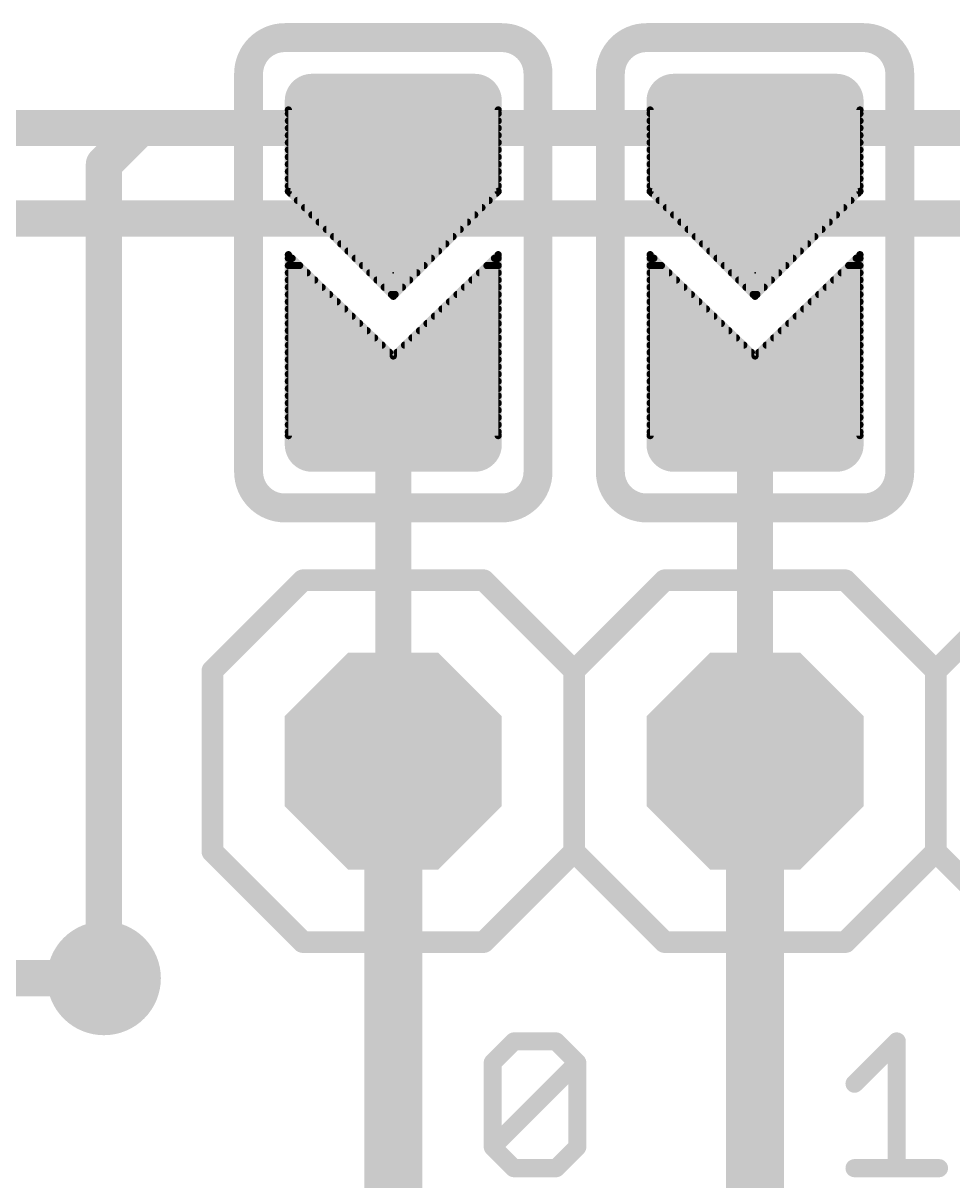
# Model space of a CAD drawing. Extents: x -18.7 to 68.6, y -5.3 to 63.6.
# Drawn here: x 47.19 to 53.71, y 3.78 to 11.91 of the extents above; entities that cross this region are included whole.
import ezdxf

# ---------------------------------------------------------------- set-up
doc = ezdxf.new("R2010")
doc.units = 0
for name, color, linetype in [('1', 12, 'CONTINUOUS'), ('16', 132, 'CONTINUOUS'), ('17', 110, 'CONTINUOUS'), ('18', 110, 'CONTINUOUS'), ('21', 40, 'CONTINUOUS'), ('22', 4, 'CONTINUOUS'), ('24', 53, 'CONTINUOUS'), ('51', 253, 'CONTINUOUS')]:
    doc.layers.add(name, color=color, linetype=linetype)

# ---------------------------------------------------------------- blocks, each defined once
blk = doc.blocks.new('RECT')
blk.add_solid([(-0.5, -0.5), (0.5, -0.5), (-0.5, 0.5), (0.5, 0.5)])
blk = doc.blocks.new('OCTAGONP')
at = {"const_width": 0.5}
blk.add_lwpolyline([(-0.25, -0.1036), (-0.25, 0.1036), (-0.1036, 0.25), (0.1036, 0.25), (0.25, 0.1036), (0.25, -0.1036), (0.1036, -0.25), (-0.1036, -0.25), (-0.25, -0.1036), (-0.25, 0.1036)], dxfattribs=at)
blk = doc.blocks.new('RECT121920X243840R50')
at = {"const_width": 0.1905}
blk.add_lwpolyline([(0.2858, -0.5715), (0.2858, 0.5715, 0.4142), (0.1905, 0.6668), (-0.1905, 0.6668, 0.4142), (-0.2858, 0.5715), (-0.2858, -0.5715, 0.4142), (-0.1905, -0.6668), (0.1905, -0.6668, 0.4142)], format="xyb", close=True, dxfattribs=at)
blk.add_solid([(-0.2159, -0.5969), (0.2159, -0.5969), (-0.2159, 0.5969), (0.2159, 0.5969)])
blk = doc.blocks.new('ROUNDV')
at = {"const_width": 0.5}
blk.add_lwpolyline([(0, -0.25, 1), (0, 0.25, 1), (0, -0.25)], format="xyb", dxfattribs=at)

msp = doc.modelspace()

# ---------------------------------------------------------------- linework, layer by layer
at = {"layer": '1'}
for points, const_width in [([(68.453, 10.541), (6.985, 10.541)], 0.254), ([(49.784, 6.731), (49.784, 3.556)], 0.4064), ([(52.324, 6.731), (52.324, 3.556)], 0.4064), ([(46.863, 5.207), (47.752, 5.207)], 0.254)]:
    msp.add_lwpolyline(points, dxfattribs=dict(at, const_width=const_width))
for points, const_width in [([(49.8856, 6.731, 1), (49.6824, 6.731)], 0.2032), ([(52.4256, 6.731, 1), (52.2224, 6.731)], 0.2032), ([(47.752, 5.1435, 1), (47.752, 5.2705)], 0.127)]:
    msp.add_lwpolyline(points, format="xyb", dxfattribs=dict(at, const_width=const_width))
at = {"layer": '16'}
for points, const_width in [([(68.453, 11.176), (6.858, 11.176)], 0.254), ([(48.006, 11.176), (47.752, 10.922)], 0.254), ([(49.784, 11.176), (48.006, 11.176)], 0.254), ([(49.0474, 11.303), (49.0474, 10.7315)], 0.0508), ([(50.5206, 11.303), (49.0474, 11.303)], 0.0508), ([(49.0474, 11.2776), (50.5206, 11.2776)], 0.0508), ([(52.324, 11.176), (49.784, 11.176)], 0.254), ([(50.5206, 10.7315), (50.5206, 11.303)], 0.0508), ([(51.5874, 11.303), (51.5874, 10.7315)], 0.0508), ([(53.0606, 11.303), (51.5874, 11.303)], 0.0508), ([(51.5874, 11.2776), (53.0606, 11.2776)], 0.0508), ([(54.864, 11.176), (52.324, 11.176)], 0.254), ([(53.0606, 10.7315), (53.0606, 11.303)], 0.0508), ([(49.0474, 11.2268), (50.5206, 11.2268)], 0.0508), ([(51.5874, 11.2268), (53.0606, 11.2268)], 0.0508), ([(49.0474, 11.176), (50.5206, 11.176)], 0.0508), ([(49.0474, 11.1252), (50.5206, 11.1252)], 0.0508), ([(51.5874, 11.176), (53.0606, 11.176)], 0.0508), ([(51.5874, 11.1252), (53.0606, 11.1252)], 0.0508), ([(49.0474, 11.0744), (50.5206, 11.0744)], 0.0508), ([(51.5874, 11.0744), (53.0606, 11.0744)], 0.0508), ([(47.752, 5.207), (47.752, 10.922)], 0.254), ([(49.0474, 11.0236), (50.5206, 11.0236)], 0.0508), ([(49.0474, 10.9728), (50.5206, 10.9728)], 0.0508), ([(51.5874, 11.0236), (53.0606, 11.0236)], 0.0508), ([(51.5874, 10.9728), (53.0606, 10.9728)], 0.0508), ([(49.0474, 10.922), (50.5206, 10.922)], 0.0508), ([(49.0474, 10.8712), (50.5206, 10.8712)], 0.0508), ([(51.5874, 10.922), (53.0606, 10.922)], 0.0508), ([(51.5874, 10.8712), (53.0606, 10.8712)], 0.0508), ([(49.0474, 10.8204), (50.5206, 10.8204)], 0.0508), ([(51.5874, 10.8204), (53.0606, 10.8204)], 0.0508), ([(49.0474, 10.7696), (50.5206, 10.7696)], 0.0508), ([(49.0474, 10.7315), (49.784, 9.9949)], 0.0508), ([(49.0601, 10.7188), (50.5079, 10.7188)], 0.0508), ([(49.784, 9.9949), (50.5206, 10.7315)], 0.0508), ([(51.5874, 10.7696), (53.0606, 10.7696)], 0.0508), ([(51.5874, 10.7315), (52.324, 9.9949)], 0.0508), ([(51.6001, 10.7188), (53.0479, 10.7188)], 0.0508), ([(52.324, 9.9949), (53.0606, 10.7315)], 0.0508), ([(49.1109, 10.668), (50.4571, 10.668)], 0.0508), ([(51.6509, 10.668), (52.9971, 10.668)], 0.0508), ([(49.1617, 10.6172), (50.4063, 10.6172)], 0.0508), ([(49.2125, 10.5664), (50.3555, 10.5664)], 0.0508), ([(51.7017, 10.6172), (52.9463, 10.6172)], 0.0508), ([(51.7525, 10.5664), (52.8955, 10.5664)], 0.0508), ([(49.2633, 10.5156), (50.3047, 10.5156)], 0.0508), ([(49.3141, 10.4648), (50.2539, 10.4648)], 0.0508), ([(51.8033, 10.5156), (52.8447, 10.5156)], 0.0508), ([(51.8541, 10.4648), (52.7939, 10.4648)], 0.0508), ([(49.3649, 10.414), (50.2031, 10.414)], 0.0508), ([(51.9049, 10.414), (52.7431, 10.414)], 0.0508), ([(49.4157, 10.3632), (50.1523, 10.3632)], 0.0508), ([(49.4665, 10.3124), (50.1015, 10.3124)], 0.0508), ([(51.9557, 10.3632), (52.6923, 10.3632)], 0.0508), ([(52.0065, 10.3124), (52.6415, 10.3124)], 0.0508), ([(49.0474, 10.287), (49.784, 9.5758)], 0.0508), ([(49.0474, 9.017), (49.0474, 10.287)], 0.0508), ([(49.0474, 10.2616), (49.0737, 10.2616)], 0.0508), ([(49.5173, 10.2616), (50.0507, 10.2616)], 0.0508), ([(49.784, 9.5758), (50.5206, 10.287)], 0.0508), ([(50.4943, 10.2616), (50.5206, 10.2616)], 0.0508), ([(50.5206, 10.287), (50.5206, 9.017)], 0.0508), ([(51.5874, 10.287), (52.324, 9.5758)], 0.0508), ([(51.5874, 9.017), (51.5874, 10.287)], 0.0508), ([(51.5874, 10.2616), (51.6137, 10.2616)], 0.0508), ([(52.0573, 10.2616), (52.5907, 10.2616)], 0.0508), ([(52.324, 9.5758), (53.0606, 10.287)], 0.0508), ([(53.0343, 10.2616), (53.0606, 10.2616)], 0.0508), ([(53.0606, 10.287), (53.0606, 9.017)], 0.0508), ([(49.0474, 10.2108), (49.1263, 10.2108)], 0.0508), ([(49.0474, 10.16), (49.1789, 10.16)], 0.0508), ([(49.5681, 10.2108), (49.9999, 10.2108)], 0.0508), ([(49.6189, 10.16), (49.9491, 10.16)], 0.0508), ([(50.3891, 10.16), (50.5206, 10.16)], 0.0508), ([(50.4417, 10.2108), (50.5206, 10.2108)], 0.0508), ([(51.5874, 10.2108), (51.6663, 10.2108)], 0.0508), ([(51.5874, 10.16), (51.7189, 10.16)], 0.0508), ([(52.1081, 10.2108), (52.5399, 10.2108)], 0.0508), ([(52.1589, 10.16), (52.4891, 10.16)], 0.0508), ([(52.9291, 10.16), (53.0606, 10.16)], 0.0508), ([(52.9817, 10.2108), (53.0606, 10.2108)], 0.0508), ([(49.0474, 10.1092), (49.2316, 10.1092)], 0.0508), ([(49.0474, 10.0584), (49.2842, 10.0584)], 0.0508), ([(49.6697, 10.1092), (49.8983, 10.1092)], 0.0508), ([(49.7205, 10.0584), (49.8475, 10.0584)], 0.0508), ([(50.2838, 10.0584), (50.5206, 10.0584)], 0.0508), ([(50.3364, 10.1092), (50.5206, 10.1092)], 0.0508), ([(51.5874, 10.1092), (51.7716, 10.1092)], 0.0508), ([(51.5874, 10.0584), (51.8242, 10.0584)], 0.0508), ([(52.2097, 10.1092), (52.4383, 10.1092)], 0.0508), ([(52.2605, 10.0584), (52.3875, 10.0584)], 0.0508), ([(52.8238, 10.0584), (53.0606, 10.0584)], 0.0508), ([(52.8765, 10.1092), (53.0606, 10.1092)], 0.0508), ([(49.0474, 10.0076), (49.3368, 10.0076)], 0.0508), ([(49.7713, 10.0076), (49.7967, 10.0076)], 0.0508), ([(50.2312, 10.0076), (50.5206, 10.0076)], 0.0508), ([(51.5874, 10.0076), (51.8768, 10.0076)], 0.0508), ([(52.3113, 10.0076), (52.3367, 10.0076)], 0.0508), ([(52.7712, 10.0076), (53.0606, 10.0076)], 0.0508), ([(49.0474, 9.9568), (49.3894, 9.9568)], 0.0508), ([(49.0474, 9.906), (49.442, 9.906)], 0.0508), ([(50.126, 9.906), (50.5206, 9.906)], 0.0508), ([(50.1786, 9.9568), (50.5206, 9.9568)], 0.0508), ([(51.5874, 9.9568), (51.9294, 9.9568)], 0.0508), ([(51.5874, 9.906), (51.982, 9.906)], 0.0508), ([(52.666, 9.906), (53.0606, 9.906)], 0.0508), ([(52.7186, 9.9568), (53.0606, 9.9568)], 0.0508), ([(49.0474, 9.8552), (49.4946, 9.8552)], 0.0508), ([(50.0734, 9.8552), (50.5206, 9.8552)], 0.0508), ([(51.5874, 9.8552), (52.0346, 9.8552)], 0.0508), ([(52.6134, 9.8552), (53.0606, 9.8552)], 0.0508), ([(49.0474, 9.8044), (49.5472, 9.8044)], 0.0508), ([(49.0474, 9.7536), (49.5999, 9.7536)], 0.0508), ([(49.9682, 9.7536), (50.5206, 9.7536)], 0.0508), ([(50.0208, 9.8044), (50.5206, 9.8044)], 0.0508), ([(51.5874, 9.8044), (52.0872, 9.8044)], 0.0508), ([(51.5874, 9.7536), (52.1399, 9.7536)], 0.0508), ([(52.5082, 9.7536), (53.0606, 9.7536)], 0.0508), ([(52.5608, 9.8044), (53.0606, 9.8044)], 0.0508), ([(49.0474, 9.7028), (49.6525, 9.7028)], 0.0508), ([(49.0474, 9.652), (49.7051, 9.652)], 0.0508), ([(49.8629, 9.652), (50.5206, 9.652)], 0.0508), ([(49.9155, 9.7028), (50.5206, 9.7028)], 0.0508), ([(51.5874, 9.7028), (52.1925, 9.7028)], 0.0508), ([(51.5874, 9.652), (52.2451, 9.652)], 0.0508), ([(52.4029, 9.652), (53.0606, 9.652)], 0.0508), ([(52.4555, 9.7028), (53.0606, 9.7028)], 0.0508), ([(49.0474, 9.6012), (49.7577, 9.6012)], 0.0508), ([(49.8103, 9.6012), (50.5206, 9.6012)], 0.0508), ([(51.5874, 9.6012), (52.2977, 9.6012)], 0.0508), ([(52.3503, 9.6012), (53.0606, 9.6012)], 0.0508), ([(49.0474, 9.5504), (50.5206, 9.5504)], 0.0508), ([(49.0474, 9.4996), (50.5206, 9.4996)], 0.0508), ([(51.5874, 9.5504), (53.0606, 9.5504)], 0.0508), ([(51.5874, 9.4996), (53.0606, 9.4996)], 0.0508), ([(49.0474, 9.4488), (50.5206, 9.4488)], 0.0508), ([(51.5874, 9.4488), (53.0606, 9.4488)], 0.0508), ([(49.0474, 9.398), (50.5206, 9.398)], 0.0508), ([(49.0474, 9.3472), (50.5206, 9.3472)], 0.0508), ([(51.5874, 9.398), (53.0606, 9.398)], 0.0508), ([(51.5874, 9.3472), (53.0606, 9.3472)], 0.0508), ([(49.0474, 9.2964), (50.5206, 9.2964)], 0.0508), ([(49.0474, 9.2456), (50.5206, 9.2456)], 0.0508), ([(49.784, 9.144), (49.784, 6.731)], 0.254), ([(51.5874, 9.2964), (53.0606, 9.2964)], 0.0508), ([(51.5874, 9.2456), (53.0606, 9.2456)], 0.0508), ([(52.324, 9.144), (52.324, 6.731)], 0.254), ([(49.0474, 9.1948), (50.5206, 9.1948)], 0.0508), ([(51.5874, 9.1948), (53.0606, 9.1948)], 0.0508), ([(49.0474, 9.144), (50.5206, 9.144)], 0.0508), ([(49.0474, 9.0932), (50.5206, 9.0932)], 0.0508), ([(51.5874, 9.144), (53.0606, 9.144)], 0.0508), ([(51.5874, 9.0932), (53.0606, 9.0932)], 0.0508), ([(49.0474, 9.0424), (50.5206, 9.0424)], 0.0508), ([(50.5206, 9.017), (49.0474, 9.017)], 0.0508), ([(51.5874, 9.0424), (53.0606, 9.0424)], 0.0508), ([(53.0606, 9.017), (51.5874, 9.017)], 0.0508)]:
    msp.add_lwpolyline(points, dxfattribs=dict(at, const_width=const_width))
for points, const_width in [([(48.006, 11.2395, 1), (48.006, 11.1125)], 0.127), ([(48.0509, 11.1311, 1), (47.9611, 11.2209)], 0.127), ([(49.0601, 11.303, 1), (49.0347, 11.303)], 0.0254), ([(49.0474, 11.3157, 1), (49.0474, 11.2903)], 0.0254), ([(49.0474, 11.2903, 1), (49.0474, 11.2649)], 0.0254), ([(49.784, 11.2395, 1), (49.784, 11.1125)], 0.127), ([(49.784, 11.1125, 1), (49.784, 11.2395)], 0.127), ([(50.5333, 11.303, 1), (50.5079, 11.303)], 0.0254), ([(50.5206, 11.2903, 1), (50.5206, 11.3157)], 0.0254), ([(50.5206, 11.2649, 1), (50.5206, 11.2903)], 0.0254), ([(51.6001, 11.303, 1), (51.5747, 11.303)], 0.0254), ([(51.5874, 11.3157, 1), (51.5874, 11.2903)], 0.0254), ([(51.5874, 11.2903, 1), (51.5874, 11.2649)], 0.0254), ([(52.324, 11.2395, 1), (52.324, 11.1125)], 0.127), ([(52.324, 11.1125, 1), (52.324, 11.2395)], 0.127), ([(53.0733, 11.303, 1), (53.0479, 11.303)], 0.0254), ([(53.0606, 11.2903, 1), (53.0606, 11.3157)], 0.0254), ([(53.0606, 11.2649, 1), (53.0606, 11.2903)], 0.0254), ([(49.0474, 11.2395, 1), (49.0474, 11.2141)], 0.0254), ([(50.5206, 11.2141, 1), (50.5206, 11.2395)], 0.0254), ([(51.5874, 11.2395, 1), (51.5874, 11.2141)], 0.0254), ([(53.0606, 11.2141, 1), (53.0606, 11.2395)], 0.0254), ([(49.0474, 11.1887, 1), (49.0474, 11.1633)], 0.0254), ([(49.0474, 11.1379, 1), (49.0474, 11.1125)], 0.0254), ([(50.5206, 11.1633, 1), (50.5206, 11.1887)], 0.0254), ([(50.5206, 11.1125, 1), (50.5206, 11.1379)], 0.0254), ([(51.5874, 11.1887, 1), (51.5874, 11.1633)], 0.0254), ([(51.5874, 11.1379, 1), (51.5874, 11.1125)], 0.0254), ([(53.0606, 11.1633, 1), (53.0606, 11.1887)], 0.0254), ([(53.0606, 11.1125, 1), (53.0606, 11.1379)], 0.0254), ([(49.0474, 11.0871, 1), (49.0474, 11.0617)], 0.0254), ([(50.5206, 11.0617, 1), (50.5206, 11.0871)], 0.0254), ([(51.5874, 11.0871, 1), (51.5874, 11.0617)], 0.0254), ([(53.0606, 11.0617, 1), (53.0606, 11.0871)], 0.0254), ([(47.8155, 10.922, 1), (47.6885, 10.922)], 0.127), ([(47.7071, 10.9669, 1), (47.7969, 10.8771)], 0.127), ([(49.0474, 11.0363, 1), (49.0474, 11.0109)], 0.0254), ([(49.0474, 10.9855, 1), (49.0474, 10.9601)], 0.0254), ([(50.5206, 11.0109, 1), (50.5206, 11.0363)], 0.0254), ([(50.5206, 10.9601, 1), (50.5206, 10.9855)], 0.0254), ([(51.5874, 11.0363, 1), (51.5874, 11.0109)], 0.0254), ([(51.5874, 10.9855, 1), (51.5874, 10.9601)], 0.0254), ([(53.0606, 11.0109, 1), (53.0606, 11.0363)], 0.0254), ([(53.0606, 10.9601, 1), (53.0606, 10.9855)], 0.0254), ([(49.0474, 10.9347, 1), (49.0474, 10.9093)], 0.0254), ([(49.0474, 10.8839, 1), (49.0474, 10.8585)], 0.0254), ([(50.5206, 10.9093, 1), (50.5206, 10.9347)], 0.0254), ([(50.5206, 10.8585, 1), (50.5206, 10.8839)], 0.0254), ([(51.5874, 10.9347, 1), (51.5874, 10.9093)], 0.0254), ([(51.5874, 10.8839, 1), (51.5874, 10.8585)], 0.0254), ([(53.0606, 10.9093, 1), (53.0606, 10.9347)], 0.0254), ([(53.0606, 10.8585, 1), (53.0606, 10.8839)], 0.0254), ([(49.0474, 10.8331, 1), (49.0474, 10.8077)], 0.0254), ([(50.5206, 10.8077, 1), (50.5206, 10.8331)], 0.0254), ([(51.5874, 10.8331, 1), (51.5874, 10.8077)], 0.0254), ([(53.0606, 10.8077, 1), (53.0606, 10.8331)], 0.0254), ([(49.0474, 10.7823, 1), (49.0474, 10.7569)], 0.0254), ([(49.0564, 10.7405, 1), (49.0384, 10.7225)], 0.0254), ([(49.0347, 10.7315, 1), (49.0601, 10.7315)], 0.0254), ([(49.0601, 10.7315, 1), (49.0601, 10.7061)], 0.0254), ([(50.5079, 10.7315, 1), (50.5333, 10.7315)], 0.0254), ([(50.5079, 10.7061, 1), (50.5079, 10.7315)], 0.0254), ([(50.5296, 10.7225, 1), (50.5116, 10.7405)], 0.0254), ([(50.5206, 10.7569, 1), (50.5206, 10.7823)], 0.0254), ([(51.5874, 10.7823, 1), (51.5874, 10.7569)], 0.0254), ([(51.5964, 10.7405, 1), (51.5784, 10.7225)], 0.0254), ([(51.5747, 10.7315, 1), (51.6001, 10.7315)], 0.0254), ([(51.6001, 10.7315, 1), (51.6001, 10.7061)], 0.0254), ([(53.0479, 10.7315, 1), (53.0733, 10.7315)], 0.0254), ([(53.0479, 10.7061, 1), (53.0479, 10.7315)], 0.0254), ([(53.0696, 10.7225, 1), (53.0516, 10.7405)], 0.0254), ([(53.0606, 10.7569, 1), (53.0606, 10.7823)], 0.0254), ([(49.1109, 10.6807, 1), (49.1109, 10.6553)], 0.0254), ([(50.4571, 10.6553, 1), (50.4571, 10.6807)], 0.0254), ([(51.6509, 10.6807, 1), (51.6509, 10.6553)], 0.0254), ([(52.9971, 10.6553, 1), (52.9971, 10.6807)], 0.0254), ([(49.1617, 10.6299, 1), (49.1617, 10.6045)], 0.0254), ([(49.2125, 10.5791, 1), (49.2125, 10.5537)], 0.0254), ([(50.3555, 10.5537, 1), (50.3555, 10.5791)], 0.0254), ([(50.4063, 10.6045, 1), (50.4063, 10.6299)], 0.0254), ([(51.7017, 10.6299, 1), (51.7017, 10.6045)], 0.0254), ([(51.7525, 10.5791, 1), (51.7525, 10.5537)], 0.0254), ([(52.8955, 10.5537, 1), (52.8955, 10.5791)], 0.0254), ([(52.9463, 10.6045, 1), (52.9463, 10.6299)], 0.0254), ([(49.2633, 10.5283, 1), (49.2633, 10.5029)], 0.0254), ([(49.3141, 10.4775, 1), (49.3141, 10.4521)], 0.0254), ([(50.2539, 10.4521, 1), (50.2539, 10.4775)], 0.0254), ([(50.3047, 10.5029, 1), (50.3047, 10.5283)], 0.0254), ([(51.8033, 10.5283, 1), (51.8033, 10.5029)], 0.0254), ([(51.8541, 10.4775, 1), (51.8541, 10.4521)], 0.0254), ([(52.7939, 10.4521, 1), (52.7939, 10.4775)], 0.0254), ([(52.8447, 10.5029, 1), (52.8447, 10.5283)], 0.0254), ([(49.3649, 10.4267, 1), (49.3649, 10.4013)], 0.0254), ([(50.2031, 10.4013, 1), (50.2031, 10.4267)], 0.0254), ([(51.9049, 10.4267, 1), (51.9049, 10.4013)], 0.0254), ([(52.7431, 10.4013, 1), (52.7431, 10.4267)], 0.0254), ([(49.4157, 10.3759, 1), (49.4157, 10.3505)], 0.0254), ([(49.4665, 10.3251, 1), (49.4665, 10.2997)], 0.0254), ([(50.1015, 10.2997, 1), (50.1015, 10.3251)], 0.0254), ([(50.1523, 10.3505, 1), (50.1523, 10.3759)], 0.0254), ([(51.9557, 10.3759, 1), (51.9557, 10.3505)], 0.0254), ([(52.0065, 10.3251, 1), (52.0065, 10.2997)], 0.0254), ([(52.6415, 10.2997, 1), (52.6415, 10.3251)], 0.0254), ([(52.6923, 10.3505, 1), (52.6923, 10.3759)], 0.0254), ([(49.0562, 10.2961, 1), (49.0386, 10.2779)], 0.0254), ([(49.0601, 10.287, 1), (49.0347, 10.287)], 0.0254), ([(49.0474, 10.2743, 1), (49.0474, 10.2489)], 0.0254), ([(49.0737, 10.2489, 1), (49.0737, 10.2743)], 0.0254), ([(49.5173, 10.2743, 1), (49.5173, 10.2489)], 0.0254), ([(50.0507, 10.2489, 1), (50.0507, 10.2743)], 0.0254), ([(50.4943, 10.2743, 1), (50.4943, 10.2489)], 0.0254), ([(50.5333, 10.287, 1), (50.5079, 10.287)], 0.0254), ([(50.5294, 10.2779, 1), (50.5118, 10.2961)], 0.0254), ([(50.5206, 10.2489, 1), (50.5206, 10.2743)], 0.0254), ([(51.5962, 10.2961, 1), (51.5786, 10.2779)], 0.0254), ([(51.6001, 10.287, 1), (51.5747, 10.287)], 0.0254), ([(51.5874, 10.2743, 1), (51.5874, 10.2489)], 0.0254), ([(51.6137, 10.2489, 1), (51.6137, 10.2743)], 0.0254), ([(52.0573, 10.2743, 1), (52.0573, 10.2489)], 0.0254), ([(52.5907, 10.2489, 1), (52.5907, 10.2743)], 0.0254), ([(53.0343, 10.2743, 1), (53.0343, 10.2489)], 0.0254), ([(53.0733, 10.287, 1), (53.0479, 10.287)], 0.0254), ([(53.0694, 10.2779, 1), (53.0518, 10.2961)], 0.0254), ([(53.0606, 10.2489, 1), (53.0606, 10.2743)], 0.0254), ([(49.0474, 10.2235, 1), (49.0474, 10.1981)], 0.0254), ([(49.0474, 10.1727, 1), (49.0474, 10.1473)], 0.0254), ([(49.1263, 10.1981, 1), (49.1263, 10.2235)], 0.0254), ([(49.1789, 10.1473, 1), (49.1789, 10.1727)], 0.0254), ([(49.5681, 10.2235, 1), (49.5681, 10.1981)], 0.0254), ([(49.6189, 10.1727, 1), (49.6189, 10.1473)], 0.0254), ([(49.9491, 10.1473, 1), (49.9491, 10.1727)], 0.0254), ([(49.9999, 10.1981, 1), (49.9999, 10.2235)], 0.0254), ([(50.3891, 10.1727, 1), (50.3891, 10.1473)], 0.0254), ([(50.4417, 10.2235, 1), (50.4417, 10.1981)], 0.0254), ([(50.5206, 10.1981, 1), (50.5206, 10.2235)], 0.0254), ([(50.5206, 10.1473, 1), (50.5206, 10.1727)], 0.0254), ([(51.5874, 10.2235, 1), (51.5874, 10.1981)], 0.0254), ([(51.5874, 10.1727, 1), (51.5874, 10.1473)], 0.0254), ([(51.6663, 10.1981, 1), (51.6663, 10.2235)], 0.0254), ([(51.7189, 10.1473, 1), (51.7189, 10.1727)], 0.0254), ([(52.1081, 10.2235, 1), (52.1081, 10.1981)], 0.0254), ([(52.1589, 10.1727, 1), (52.1589, 10.1473)], 0.0254), ([(52.4891, 10.1473, 1), (52.4891, 10.1727)], 0.0254), ([(52.5399, 10.1981, 1), (52.5399, 10.2235)], 0.0254), ([(52.9291, 10.1727, 1), (52.9291, 10.1473)], 0.0254), ([(52.9817, 10.2235, 1), (52.9817, 10.1981)], 0.0254), ([(53.0606, 10.1981, 1), (53.0606, 10.2235)], 0.0254), ([(53.0606, 10.1473, 1), (53.0606, 10.1727)], 0.0254), ([(49.0474, 10.1219, 1), (49.0474, 10.0965)], 0.0254), ([(49.0474, 10.0711, 1), (49.0474, 10.0457)], 0.0254), ([(49.2316, 10.0965, 1), (49.2316, 10.1219)], 0.0254), ([(49.2842, 10.0457, 1), (49.2842, 10.0711)], 0.0254), ([(49.6697, 10.1219, 1), (49.6697, 10.0965)], 0.0254), ([(49.7205, 10.0711, 1), (49.7205, 10.0457)], 0.0254), ([(49.8475, 10.0457, 1), (49.8475, 10.0711)], 0.0254), ([(49.8983, 10.0965, 1), (49.8983, 10.1219)], 0.0254), ([(50.2838, 10.0711, 1), (50.2838, 10.0457)], 0.0254), ([(50.3364, 10.1219, 1), (50.3364, 10.0965)], 0.0254), ([(50.5206, 10.0965, 1), (50.5206, 10.1219)], 0.0254), ([(50.5206, 10.0457, 1), (50.5206, 10.0711)], 0.0254), ([(51.5874, 10.1219, 1), (51.5874, 10.0965)], 0.0254), ([(51.5874, 10.0711, 1), (51.5874, 10.0457)], 0.0254), ([(51.7716, 10.0965, 1), (51.7716, 10.1219)], 0.0254), ([(51.8242, 10.0457, 1), (51.8242, 10.0711)], 0.0254), ([(52.2097, 10.1219, 1), (52.2097, 10.0965)], 0.0254), ([(52.2605, 10.0711, 1), (52.2605, 10.0457)], 0.0254), ([(52.3875, 10.0457, 1), (52.3875, 10.0711)], 0.0254), ([(52.4383, 10.0965, 1), (52.4383, 10.1219)], 0.0254), ([(52.8238, 10.0711, 1), (52.8238, 10.0457)], 0.0254), ([(52.8765, 10.1219, 1), (52.8765, 10.0965)], 0.0254), ([(53.0606, 10.0965, 1), (53.0606, 10.1219)], 0.0254), ([(53.0606, 10.0457, 1), (53.0606, 10.0711)], 0.0254), ([(49.0474, 10.0203, 1), (49.0474, 9.9949)], 0.0254), ([(49.3368, 9.9949, 1), (49.3368, 10.0203)], 0.0254), ([(49.7713, 10.0203, 1), (49.7713, 9.9949)], 0.0254), ([(49.775, 10.0039, 1), (49.793, 9.9859)], 0.0254), ([(49.775, 9.9859, 1), (49.793, 10.0039)], 0.0254), ([(49.7967, 9.9949, 1), (49.7967, 10.0203)], 0.0254), ([(50.2312, 10.0203, 1), (50.2312, 9.9949)], 0.0254), ([(50.5206, 9.9949, 1), (50.5206, 10.0203)], 0.0254), ([(51.5874, 10.0203, 1), (51.5874, 9.9949)], 0.0254), ([(51.8768, 9.9949, 1), (51.8768, 10.0203)], 0.0254), ([(52.3113, 10.0203, 1), (52.3113, 9.9949)], 0.0254), ([(52.315, 10.0039, 1), (52.333, 9.9859)], 0.0254), ([(52.315, 9.9859, 1), (52.333, 10.0039)], 0.0254), ([(52.3367, 9.9949, 1), (52.3367, 10.0203)], 0.0254), ([(52.7712, 10.0203, 1), (52.7712, 9.9949)], 0.0254), ([(53.0606, 9.9949, 1), (53.0606, 10.0203)], 0.0254), ([(49.0474, 9.9695, 1), (49.0474, 9.9441)], 0.0254), ([(49.0474, 9.9187, 1), (49.0474, 9.8933)], 0.0254), ([(49.3894, 9.9441, 1), (49.3894, 9.9695)], 0.0254), ([(49.442, 9.8933, 1), (49.442, 9.9187)], 0.0254), ([(50.126, 9.9187, 1), (50.126, 9.8933)], 0.0254), ([(50.1786, 9.9695, 1), (50.1786, 9.9441)], 0.0254), ([(50.5206, 9.9441, 1), (50.5206, 9.9695)], 0.0254), ([(50.5206, 9.8933, 1), (50.5206, 9.9187)], 0.0254), ([(51.5874, 9.9695, 1), (51.5874, 9.9441)], 0.0254), ([(51.5874, 9.9187, 1), (51.5874, 9.8933)], 0.0254), ([(51.9294, 9.9441, 1), (51.9294, 9.9695)], 0.0254), ([(51.982, 9.8933, 1), (51.982, 9.9187)], 0.0254), ([(52.666, 9.9187, 1), (52.666, 9.8933)], 0.0254), ([(52.7186, 9.9695, 1), (52.7186, 9.9441)], 0.0254), ([(53.0606, 9.9441, 1), (53.0606, 9.9695)], 0.0254), ([(53.0606, 9.8933, 1), (53.0606, 9.9187)], 0.0254), ([(49.0474, 9.8679, 1), (49.0474, 9.8425)], 0.0254), ([(49.4946, 9.8425, 1), (49.4946, 9.8679)], 0.0254), ([(50.0734, 9.8679, 1), (50.0734, 9.8425)], 0.0254), ([(50.5206, 9.8425, 1), (50.5206, 9.8679)], 0.0254), ([(51.5874, 9.8679, 1), (51.5874, 9.8425)], 0.0254), ([(52.0346, 9.8425, 1), (52.0346, 9.8679)], 0.0254), ([(52.6134, 9.8679, 1), (52.6134, 9.8425)], 0.0254), ([(53.0606, 9.8425, 1), (53.0606, 9.8679)], 0.0254), ([(49.0474, 9.8171, 1), (49.0474, 9.7917)], 0.0254), ([(49.0474, 9.7663, 1), (49.0474, 9.7409)], 0.0254), ([(49.5472, 9.7917, 1), (49.5472, 9.8171)], 0.0254), ([(49.5999, 9.7409, 1), (49.5999, 9.7663)], 0.0254), ([(49.9682, 9.7663, 1), (49.9682, 9.7409)], 0.0254), ([(50.0208, 9.8171, 1), (50.0208, 9.7917)], 0.0254), ([(50.5206, 9.7917, 1), (50.5206, 9.8171)], 0.0254), ([(50.5206, 9.7409, 1), (50.5206, 9.7663)], 0.0254), ([(51.5874, 9.8171, 1), (51.5874, 9.7917)], 0.0254), ([(51.5874, 9.7663, 1), (51.5874, 9.7409)], 0.0254), ([(52.0872, 9.7917, 1), (52.0872, 9.8171)], 0.0254), ([(52.1399, 9.7409, 1), (52.1399, 9.7663)], 0.0254), ([(52.5082, 9.7663, 1), (52.5082, 9.7409)], 0.0254), ([(52.5608, 9.8171, 1), (52.5608, 9.7917)], 0.0254), ([(53.0606, 9.7917, 1), (53.0606, 9.8171)], 0.0254), ([(53.0606, 9.7409, 1), (53.0606, 9.7663)], 0.0254), ([(49.0474, 9.7155, 1), (49.0474, 9.6901)], 0.0254), ([(49.0474, 9.6647, 1), (49.0474, 9.6393)], 0.0254), ([(49.6525, 9.6901, 1), (49.6525, 9.7155)], 0.0254), ([(49.7051, 9.6393, 1), (49.7051, 9.6647)], 0.0254), ([(49.8629, 9.6647, 1), (49.8629, 9.6393)], 0.0254), ([(49.9155, 9.7155, 1), (49.9155, 9.6901)], 0.0254), ([(50.5206, 9.6901, 1), (50.5206, 9.7155)], 0.0254), ([(50.5206, 9.6393, 1), (50.5206, 9.6647)], 0.0254), ([(51.5874, 9.7155, 1), (51.5874, 9.6901)], 0.0254), ([(51.5874, 9.6647, 1), (51.5874, 9.6393)], 0.0254), ([(52.1925, 9.6901, 1), (52.1925, 9.7155)], 0.0254), ([(52.2451, 9.6393, 1), (52.2451, 9.6647)], 0.0254), ([(52.4029, 9.6647, 1), (52.4029, 9.6393)], 0.0254), ([(52.4555, 9.7155, 1), (52.4555, 9.6901)], 0.0254), ([(53.0606, 9.6901, 1), (53.0606, 9.7155)], 0.0254), ([(53.0606, 9.6393, 1), (53.0606, 9.6647)], 0.0254), ([(49.0474, 9.6139, 1), (49.0474, 9.5885)], 0.0254), ([(49.7577, 9.5885, 1), (49.7577, 9.6139)], 0.0254), ([(49.7752, 9.5849, 1), (49.7928, 9.5667)], 0.0254), ([(49.7752, 9.5667, 1), (49.7928, 9.5849)], 0.0254), ([(49.8103, 9.6139, 1), (49.8103, 9.5885)], 0.0254), ([(50.5206, 9.5885, 1), (50.5206, 9.6139)], 0.0254), ([(51.5874, 9.6139, 1), (51.5874, 9.5885)], 0.0254), ([(52.2977, 9.5885, 1), (52.2977, 9.6139)], 0.0254), ([(52.3152, 9.5849, 1), (52.3328, 9.5667)], 0.0254), ([(52.3152, 9.5667, 1), (52.3328, 9.5849)], 0.0254), ([(52.3503, 9.6139, 1), (52.3503, 9.5885)], 0.0254), ([(53.0606, 9.5885, 1), (53.0606, 9.6139)], 0.0254), ([(49.0474, 9.5631, 1), (49.0474, 9.5377)], 0.0254), ([(49.0474, 9.5123, 1), (49.0474, 9.4869)], 0.0254), ([(50.5206, 9.5377, 1), (50.5206, 9.5631)], 0.0254), ([(50.5206, 9.4869, 1), (50.5206, 9.5123)], 0.0254), ([(51.5874, 9.5631, 1), (51.5874, 9.5377)], 0.0254), ([(51.5874, 9.5123, 1), (51.5874, 9.4869)], 0.0254), ([(53.0606, 9.5377, 1), (53.0606, 9.5631)], 0.0254), ([(53.0606, 9.4869, 1), (53.0606, 9.5123)], 0.0254), ([(49.0474, 9.4615, 1), (49.0474, 9.4361)], 0.0254), ([(50.5206, 9.4361, 1), (50.5206, 9.4615)], 0.0254), ([(51.5874, 9.4615, 1), (51.5874, 9.4361)], 0.0254), ([(53.0606, 9.4361, 1), (53.0606, 9.4615)], 0.0254), ([(49.0474, 9.4107, 1), (49.0474, 9.3853)], 0.0254), ([(49.0474, 9.3599, 1), (49.0474, 9.3345)], 0.0254), ([(50.5206, 9.3853, 1), (50.5206, 9.4107)], 0.0254), ([(50.5206, 9.3345, 1), (50.5206, 9.3599)], 0.0254), ([(51.5874, 9.4107, 1), (51.5874, 9.3853)], 0.0254), ([(51.5874, 9.3599, 1), (51.5874, 9.3345)], 0.0254), ([(53.0606, 9.3853, 1), (53.0606, 9.4107)], 0.0254), ([(53.0606, 9.3345, 1), (53.0606, 9.3599)], 0.0254), ([(49.0474, 9.3091, 1), (49.0474, 9.2837)], 0.0254), ([(49.0474, 9.2583, 1), (49.0474, 9.2329)], 0.0254), ([(49.8475, 9.144, 1), (49.7205, 9.144)], 0.127), ([(50.5206, 9.2837, 1), (50.5206, 9.3091)], 0.0254), ([(50.5206, 9.2329, 1), (50.5206, 9.2583)], 0.0254), ([(51.5874, 9.3091, 1), (51.5874, 9.2837)], 0.0254), ([(51.5874, 9.2583, 1), (51.5874, 9.2329)], 0.0254), ([(52.3875, 9.144, 1), (52.2605, 9.144)], 0.127), ([(53.0606, 9.2837, 1), (53.0606, 9.3091)], 0.0254), ([(53.0606, 9.2329, 1), (53.0606, 9.2583)], 0.0254), ([(49.0474, 9.2075, 1), (49.0474, 9.1821)], 0.0254), ([(50.5206, 9.1821, 1), (50.5206, 9.2075)], 0.0254), ([(51.5874, 9.2075, 1), (51.5874, 9.1821)], 0.0254), ([(53.0606, 9.1821, 1), (53.0606, 9.2075)], 0.0254), ([(49.0474, 9.1567, 1), (49.0474, 9.1313)], 0.0254), ([(49.0474, 9.1059, 1), (49.0474, 9.0805)], 0.0254), ([(50.5206, 9.1313, 1), (50.5206, 9.1567)], 0.0254), ([(50.5206, 9.0805, 1), (50.5206, 9.1059)], 0.0254), ([(51.5874, 9.1567, 1), (51.5874, 9.1313)], 0.0254), ([(51.5874, 9.1059, 1), (51.5874, 9.0805)], 0.0254), ([(53.0606, 9.1313, 1), (53.0606, 9.1567)], 0.0254), ([(53.0606, 9.0805, 1), (53.0606, 9.1059)], 0.0254), ([(49.0474, 9.0551, 1), (49.0474, 9.0297)], 0.0254), ([(49.0474, 9.0297, 1), (49.0474, 9.0043)], 0.0254), ([(49.0347, 9.017, 1), (49.0601, 9.017)], 0.0254), ([(50.5079, 9.017, 1), (50.5333, 9.017)], 0.0254), ([(50.5206, 9.0297, 1), (50.5206, 9.0551)], 0.0254), ([(50.5206, 9.0043, 1), (50.5206, 9.0297)], 0.0254), ([(51.5874, 9.0551, 1), (51.5874, 9.0297)], 0.0254), ([(51.5874, 9.0297, 1), (51.5874, 9.0043)], 0.0254), ([(51.5747, 9.017, 1), (51.6001, 9.017)], 0.0254), ([(53.0479, 9.017, 1), (53.0733, 9.017)], 0.0254), ([(53.0606, 9.0297, 1), (53.0606, 9.0551)], 0.0254), ([(53.0606, 9.0043, 1), (53.0606, 9.0297)], 0.0254), ([(49.7205, 6.731, 1), (49.8475, 6.731)], 0.127), ([(52.2605, 6.731, 1), (52.3875, 6.731)], 0.127), ([(47.6885, 5.207, 1), (47.8155, 5.207)], 0.127)]:
    msp.add_lwpolyline(points, format="xyb", dxfattribs=dict(at, const_width=const_width))
at = {"layer": '21'}
for points, const_width in [([(48.514, 7.366), (49.149, 8.001)], 0.1524), ([(49.149, 8.001), (50.419, 8.001)], 0.1524), ([(51.054, 7.366), (50.419, 8.001)], 0.1524), ([(51.054, 7.366), (51.689, 8.001)], 0.1524), ([(51.689, 8.001), (52.959, 8.001)], 0.1524), ([(52.959, 8.001), (53.594, 7.366)], 0.1524), ([(53.594, 7.366), (54.229, 8.001)], 0.1524), ([(48.514, 6.096), (48.514, 7.366)], 0.1524), ([(51.054, 6.096), (51.054, 7.366)], 0.1524), ([(53.594, 6.096), (53.594, 7.366)], 0.1524), ([(49.149, 5.461), (48.514, 6.096)], 0.1524), ([(50.419, 5.461), (51.054, 6.096)], 0.1524), ([(51.689, 5.461), (51.054, 6.096)], 0.1524), ([(53.594, 6.096), (52.959, 5.461)], 0.1524), ([(54.229, 5.461), (53.594, 6.096)], 0.1524), ([(50.419, 5.461), (49.149, 5.461)], 0.1524), ([(52.959, 5.461), (51.689, 5.461)], 0.1524), ([(50.4825, 4.615), (50.6308, 4.7633)], 0.127), ([(50.6308, 4.7633), (50.9274, 4.7633)], 0.127), ([(50.9274, 4.7633), (51.0757, 4.615)], 0.127), ([(53.0225, 4.4667), (53.3191, 4.7633)], 0.127), ([(53.3191, 4.7633), (53.3191, 3.8735)], 0.127), ([(50.4825, 4.0218), (50.4825, 4.615)], 0.127), ([(50.4825, 4.0218), (51.0757, 4.615)], 0.127), ([(51.0757, 4.615), (51.0757, 4.0218)], 0.127), ([(50.6308, 3.8735), (50.4825, 4.0218)], 0.127), ([(51.0757, 4.0218), (50.9274, 3.8735)], 0.127), ([(50.9274, 3.8735), (50.6308, 3.8735)], 0.127), ([(53.0225, 3.8735), (53.6157, 3.8735)], 0.127)]:
    msp.add_lwpolyline(points, dxfattribs=dict(at, const_width=const_width))
for points, const_width in [([(49.149, 8.0391, 1), (49.149, 7.9629)], 0.0762), ([(49.1759, 7.9741, 1), (49.1221, 8.0279)], 0.0762), ([(50.4459, 8.0279, 1), (50.3921, 7.9741)], 0.0762), ([(50.419, 7.9629, 1), (50.419, 8.0391)], 0.0762), ([(51.689, 8.0391, 1), (51.689, 7.9629)], 0.0762), ([(51.7159, 7.9741, 1), (51.6621, 8.0279)], 0.0762), ([(52.9859, 8.0279, 1), (52.9321, 7.9741)], 0.0762), ([(52.959, 7.9629, 1), (52.959, 8.0391)], 0.0762), ([(48.5521, 7.366, 1), (48.4759, 7.366)], 0.0762), ([(48.4871, 7.3929, 1), (48.5409, 7.3391)], 0.0762), ([(51.0921, 7.366, 1), (51.0159, 7.366)], 0.0762), ([(51.0271, 7.3929, 1), (51.0809, 7.3391)], 0.0762), ([(51.0271, 7.3391, 1), (51.0809, 7.3929)], 0.0762), ([(53.6321, 7.366, 1), (53.5559, 7.366)], 0.0762), ([(53.5671, 7.3929, 1), (53.6209, 7.3391)], 0.0762), ([(53.5671, 7.3391, 1), (53.6209, 7.3929)], 0.0762), ([(48.4759, 6.096, 1), (48.5521, 6.096)], 0.0762), ([(48.5409, 6.1229, 1), (48.4871, 6.0691)], 0.0762), ([(51.0159, 6.096, 1), (51.0921, 6.096)], 0.0762), ([(51.0809, 6.1229, 1), (51.0271, 6.0691)], 0.0762), ([(51.0809, 6.0691, 1), (51.0271, 6.1229)], 0.0762), ([(53.5559, 6.096, 1), (53.6321, 6.096)], 0.0762), ([(53.6209, 6.1229, 1), (53.5671, 6.0691)], 0.0762), ([(53.6209, 6.0691, 1), (53.5671, 6.1229)], 0.0762), ([(49.149, 5.4991, 1), (49.149, 5.4229)], 0.0762), ([(50.419, 5.4229, 1), (50.419, 5.4991)], 0.0762), ([(51.689, 5.4991, 1), (51.689, 5.4229)], 0.0762), ([(52.959, 5.4229, 1), (52.959, 5.4991)], 0.0762), ([(49.1221, 5.4341, 1), (49.1759, 5.4879)], 0.0762), ([(50.3921, 5.4879, 1), (50.4459, 5.4341)], 0.0762), ([(51.6621, 5.4341, 1), (51.7159, 5.4879)], 0.0762), ([(52.9321, 5.4879, 1), (52.9859, 5.4341)], 0.0762), ([(50.6308, 4.795, 1), (50.6308, 4.7315)], 0.0635), ([(50.6532, 4.7408, 1), (50.6083, 4.7857)], 0.0635), ([(50.9498, 4.7857, 1), (50.9049, 4.7408)], 0.0635), ([(50.9274, 4.7315, 1), (50.9274, 4.795)], 0.0635), ([(53.3508, 4.7633, 1), (53.2873, 4.7633)], 0.0635), ([(53.3415, 4.7408, 1), (53.2966, 4.7857)], 0.0635), ([(50.5143, 4.615, 1), (50.4507, 4.615)], 0.0635), ([(50.46, 4.6374, 1), (50.505, 4.5925)], 0.0635), ([(51.1074, 4.615, 1), (51.0439, 4.615)], 0.0635), ([(51.0981, 4.5925, 1), (51.0532, 4.6374)], 0.0635), ([(51.0532, 4.5925, 1), (51.0981, 4.6374)], 0.0635), ([(53, 4.4891, 1), (53.045, 4.4442)], 0.0635), ([(50.505, 4.0442, 1), (50.46, 3.9993)], 0.0635), ([(50.46, 4.0442, 1), (50.505, 3.9993)], 0.0635), ([(51.0981, 3.9993, 1), (51.0532, 4.0442)], 0.0635), ([(50.4507, 4.0218, 1), (50.5143, 4.0218)], 0.0635), ([(51.0439, 4.0218, 1), (51.1074, 4.0218)], 0.0635), ([(50.6308, 3.9053, 1), (50.6308, 3.8418)], 0.0635), ([(50.6083, 3.851, 1), (50.6532, 3.896)], 0.0635), ([(50.9049, 3.896, 1), (50.9498, 3.851)], 0.0635), ([(50.9274, 3.8418, 1), (50.9274, 3.9053)], 0.0635), ([(53.0225, 3.9053, 1), (53.0225, 3.8418)], 0.0635), ([(53.2873, 3.8735, 1), (53.3508, 3.8735)], 0.0635), ([(53.6157, 3.8418, 1), (53.6157, 3.9053)], 0.0635)]:
    msp.add_lwpolyline(points, format="xyb", dxfattribs=dict(at, const_width=const_width))
at = {"layer": '22'}
for points, const_width in [([(49.022, 11.811, 0.4142), (48.768, 11.557)], 0.2032), ([(49.022, 11.8618, 1), (49.022, 11.7602)], 0.1016), ([(49.022, 11.7602, 1), (49.022, 11.8618)], 0.1016), ([(50.8, 11.557, 0.4142), (50.546, 11.811)], 0.2032), ([(50.546, 11.8618, 1), (50.546, 11.7602)], 0.1016), ([(50.546, 11.7602, 1), (50.546, 11.8618)], 0.1016), ([(51.562, 11.811, 0.4142), (51.308, 11.557)], 0.2032), ([(51.562, 11.8618, 1), (51.562, 11.7602)], 0.1016), ([(51.562, 11.7602, 1), (51.562, 11.8618)], 0.1016), ([(53.34, 11.557, 0.4142), (53.086, 11.811)], 0.2032), ([(53.086, 11.8618, 1), (53.086, 11.7602)], 0.1016), ([(53.086, 11.7602, 1), (53.086, 11.8618)], 0.1016), ([(48.8188, 11.557, 1), (48.7172, 11.557)], 0.1016), ([(50.8508, 11.557, 1), (50.7492, 11.557)], 0.1016), ([(51.3588, 11.557, 1), (51.2572, 11.557)], 0.1016), ([(53.3908, 11.557, 1), (53.2892, 11.557)], 0.1016), ([(48.7172, 11.557, 1), (48.8188, 11.557)], 0.1016), ([(50.7492, 11.557, 1), (50.8508, 11.557)], 0.1016), ([(51.2572, 11.557, 1), (51.3588, 11.557)], 0.1016), ([(53.2892, 11.557, 1), (53.3908, 11.557)], 0.1016), ([(48.768, 8.763, 0.4142), (49.022, 8.509)], 0.2032), ([(48.8188, 8.763, 1), (48.7172, 8.763)], 0.1016), ([(50.546, 8.509, 0.4142), (50.8, 8.763)], 0.2032), ([(50.8508, 8.763, 1), (50.7492, 8.763)], 0.1016), ([(51.308, 8.763, 0.4142), (51.562, 8.509)], 0.2032), ([(51.3588, 8.763, 1), (51.2572, 8.763)], 0.1016), ([(53.086, 8.509, 0.4142), (53.34, 8.763)], 0.2032), ([(53.3908, 8.763, 1), (53.2892, 8.763)], 0.1016), ([(48.7172, 8.763, 1), (48.8188, 8.763)], 0.1016), ([(50.7492, 8.763, 1), (50.8508, 8.763)], 0.1016), ([(51.2572, 8.763, 1), (51.3588, 8.763)], 0.1016), ([(53.2892, 8.763, 1), (53.3908, 8.763)], 0.1016), ([(49.022, 8.5598, 1), (49.022, 8.4582)], 0.1016), ([(49.022, 8.4582, 1), (49.022, 8.5598)], 0.1016), ([(50.546, 8.5598, 1), (50.546, 8.4582)], 0.1016), ([(50.546, 8.4582, 1), (50.546, 8.5598)], 0.1016), ([(51.562, 8.5598, 1), (51.562, 8.4582)], 0.1016), ([(51.562, 8.4582, 1), (51.562, 8.5598)], 0.1016), ([(53.086, 8.5598, 1), (53.086, 8.4582)], 0.1016), ([(53.086, 8.4582, 1), (53.086, 8.5598)], 0.1016)]:
    msp.add_lwpolyline(points, format="xyb", dxfattribs=dict(at, const_width=const_width))
at = {"layer": '22', "const_width": 0.2032}
for points in [[(50.546, 11.811), (49.022, 11.811)], [(53.086, 11.811), (51.562, 11.811)], [(48.768, 11.557), (48.768, 8.763)], [(50.8, 8.763), (50.8, 11.557)], [(51.308, 11.557), (51.308, 8.763)], [(53.34, 8.763), (53.34, 11.557)], [(50.546, 8.509), (49.022, 8.509)], [(53.086, 8.509), (51.562, 8.509)]]:
    msp.add_lwpolyline(points, dxfattribs=at)
at = {"layer": '24'}
for p in [(49.784, 10.16), (52.324, 10.16)]:
    msp.add_point(p, dxfattribs=at)

# ---------------------------------------------------------------- block references
at = {"layer": '16', "rotation": 270}
for p in [(49.784, 11.176), (52.324, 11.176), (49.784, 9.144), (52.324, 9.144)]:
    msp.add_blockref('RECT121920X243840R50', p, dxfattribs=at)
at = {"layer": '17', "xscale": 1.524, "yscale": 1.524, "rotation": 270}
for p in [(49.784, 6.731), (49.784, 6.731), (52.324, 6.731), (52.324, 6.731)]:
    msp.add_blockref('OCTAGONP', p, dxfattribs=at)
at = {"layer": '18', "xscale": 0.8001, "yscale": 0.8001}
msp.add_blockref('ROUNDV', (47.752, 5.207), dxfattribs=at)
msp.add_blockref('ROUNDV', (47.752, 5.207), dxfattribs=at)
at = {"layer": '51', "xscale": 0.508, "yscale": 0.508, "rotation": 180}
for p in [(49.784, 6.731), (52.324, 6.731)]:
    msp.add_blockref('RECT', p, dxfattribs=at)

doc.saveas('drawing.dxf')
